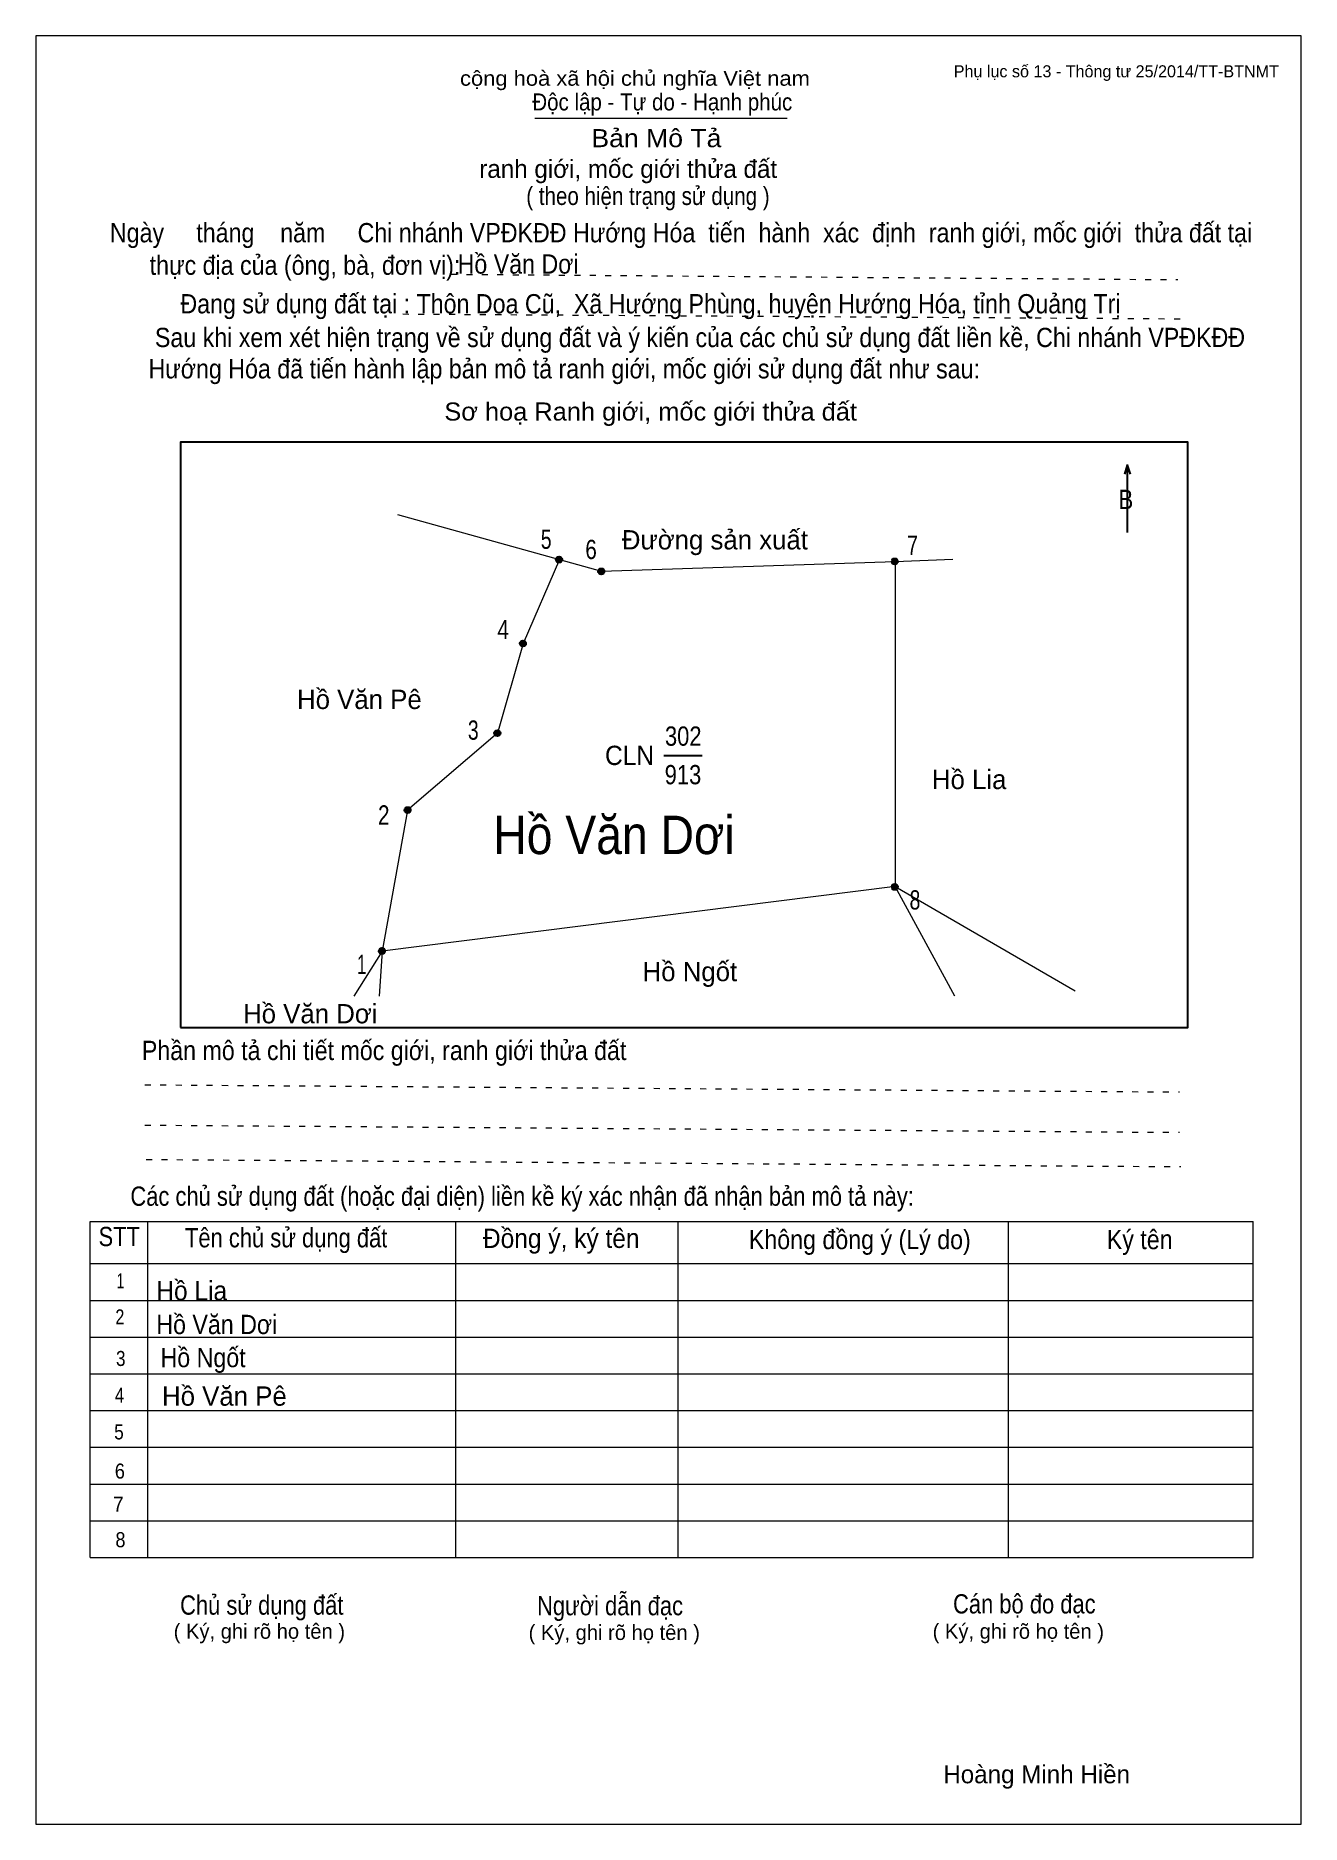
# Model space of a CAD drawing. Header units: centimetres. Extents: x 0 to 21, y 0 to 29.7.
import ezdxf
from ezdxf.enums import TextEntityAlignment as Align

# ---------------------------------------------------------------- set-up
doc = ezdxf.new("R2010")
doc.units = ezdxf.units.CM
doc.header["$LTSCALE"] = 0.13
doc.linetypes.add('DOTTED', pattern=[1.5, 0.3, -1.2])
for name, color, linetype, lineweight in [('1', 7, 'Continuous', 13), ('32', 7, 'Continuous', 25), ('33', 7, 'Continuous', 25), ('6', 7, 'Continuous', 13), ('62', 7, 'Continuous', 13)]:
    doc.layers.add(name, color=color, linetype=linetype, lineweight=lineweight)
for name, color, linetype in [('2', 7, 'Continuous'), ('34', 7, 'Continuous'), ('63', 7, 'Continuous')]:
    doc.layers.add(name, color=color, linetype=linetype)

msp = doc.modelspace()

# ---------------------------------------------------------------- hatches: boundary and pattern name
at = {"layer": '32'}
for points in [[(8.733, 21.0011, 1), (8.633, 21.0011, 1)], [(9.4351, 20.8053, 1), (9.3351, 20.8053, 1)], [(14.3053, 20.9713, 1), (14.2053, 20.9713, 1)], [(8.1351, 19.6074, 1), (8.0351, 19.6074, 1)], [(7.7096, 18.1181, 1), (7.6096, 18.1181, 1)], [(6.2202, 16.8415, 1), (6.1202, 16.8415, 1)], [(14.3053, 15.5649, 1), (14.2053, 15.5649, 1)], [(5.7947, 14.5011, 1), (5.6947, 14.5011, 1)]]:
    msp.add_hatch(color=256, dxfattribs=at).paths.add_polyline_path(points)

# ---------------------------------------------------------------- linework, layer by layer
at = {"layer": '1'}
msp.add_lwpolyline([(21, 0), (21, 29.7), (0, 29.7), (0, 0)], close=True, dxfattribs=at)
at = {"layer": '32'}
for centre in [(8.683, 21.0011), (9.3851, 20.8053), (14.2553, 20.9713), (8.0851, 19.6074), (7.6596, 18.1181), (6.1702, 16.8415), (14.2553, 15.5649), (5.7447, 14.5011)]:
    msp.add_circle(centre, 0.05, dxfattribs=at)
at = {"layer": '33'}
msp.add_line((10.42, 17.75), (11.06, 17.75), dxfattribs=at)
at = {"layer": '6'}
for p, q in [((6, 21.75), (8.69, 21)), ((8.69, 21), (9.39, 20.81)), ((5.75, 14.5), (5.7, 13.75))]:
    msp.add_line(p, q, dxfattribs=at)
for points in [[(14.26, 20.97), (14.26, 15.57), (5.75, 14.5), (5.28, 13.75)], [(8.69, 21), (8.09, 19.61), (7.66, 18.12), (6.17, 16.84), (5.75, 14.5)], [(9.39, 20.81), (14.26, 20.97), (15.22, 21.01)], [(15.25, 13.75), (14.26, 15.57), (17.25, 13.84)]]:
    msp.add_lwpolyline(points, dxfattribs=at)
at = {"layer": '62'}
for p, q in [((8.28, 28.33), (12.47, 28.33)), ((0.9, 10.01), (20.2, 10.01)), ((0.9, 4.43), (0.9, 10.01)), ((1.86, 4.43), (1.86, 10.01)), ((6.97, 4.43), (6.97, 9.99)), ((10.66, 4.43), (10.66, 9.99)), ((16.14, 4.43), (16.14, 10.01)), ((20.2, 4.43), (20.2, 10.01)), ((0.9, 9.31), (20.2, 9.31)), ((0.9, 8.7), (20.2, 8.7)), ((0.9, 8.09), (20.2, 8.09)), ((0.9, 7.48), (20.2, 7.48)), ((0.9, 6.87), (20.2, 6.87)), ((0.9, 6.26), (20.2, 6.26)), ((0.9, 5.65), (20.2, 5.65)), ((0.9, 5.04), (20.2, 5.04)), ((0.9, 4.43), (20.2, 4.43))]:
    msp.add_line(p, q, dxfattribs=at)
at = {"layer": '62', "linetype": 'DOTTED'}
for p, q in [((6.89, 25.74), (18.95, 25.65)), ((6.09, 25.08), (19.04, 25)), ((1.81, 12.28), (18.98, 12.16)), ((1.81, 11.61), (18.98, 11.49)), ((1.83, 11.04), (19, 10.92))]:
    msp.add_line(p, q, dxfattribs=at)
at = {"layer": '62', "lineweight": 25}
for p, q in [((18.11, 22.58), (18.11, 21.45)), ((18.11, 22.57), (18.07, 22.42)), ((18.11, 22.57), (18.16, 22.42))]:
    msp.add_line(p, q, dxfattribs=at)
msp.add_lwpolyline([(2.4, 13.23), (19.12, 13.23), (19.12, 22.95), (2.4, 22.95)], close=True, dxfattribs=at)

# ---------------------------------------------------------------- texts
at = {"layer": '2', "width": 0.9}
msp.add_text('Hồ Văn Dơi', height=0.6383, dxfattribs=at).set_placement((9.595, 16.11), align=Align.CENTER)
at = {"layer": '32'}
for s, width, p in [('5', 0.75, (8.47, 21.18)), ('7', 0.75, (14.55, 21.08)), ('6', 0.8, (9.215, 21.01)), ('4', 0.8, (7.755, 19.68)), ('3', 0.75, (7.26, 18.01)), ('2', 0.8, (5.775, 16.6)), ('8', 0.75, (14.59, 15.19)), ('1', 0.65, (5.41, 14.12))]:
    msp.add_text(s, height=0.32, dxfattribs=dict(at, width=width)).set_placement(p, align=Align.CENTER)
at = {"layer": '33'}
for s, p in [('Đường sản xuất', (11.27, 21.17)), ('Hồ Văn Pê', (5.37, 18.52)), ('Hồ Lia', (15.49, 17.19)), ('Hồ Ngốt', (10.855, 14)), ('Hồ Văn Dơi', (4.555, 13.3)), ('Hồ Văn Pê', (3.13, 6.95))]:
    msp.add_text(s, height=0.32, dxfattribs=at).set_placement(p, align=Align.CENTER)
at = {"layer": '33', "width": 0.85}
for s, p in [('302', (10.745, 17.91)), ('913', (10.74, 17.27))]:
    msp.add_text(s, height=0.32, dxfattribs=at).set_placement(p, align=Align.CENTER)
at = {"layer": '33', "width": 0.95}
msp.add_text('CLN', height=0.32, dxfattribs=at).set_placement((10.26, 17.59), align=Align.RIGHT)
at = {"layer": '34'}
for s, width, p in [('Hồ Văn Dơi', 0.9, (7, 25.75)), ('Hồ Lia', 0.95, (2, 8.7)), ('Hồ Văn Dơi', 0.9, (2, 8.14)), ('Hồ Ngốt', 0.9, (2.07, 7.59))]:
    msp.add_text(s, height=0.32, dxfattribs=dict(at, width=width)).set_placement(p)
at = {"layer": '62'}
for s, height, width, p in [('cộng hoà xã hội chủ nghĩa Việt nam', 0.2474, 1.1, (7.04, 28.87)), ('Độc lập - Tự do - Hạnh phúc', 0.2828, 0.9, (8.24, 28.46)), ('Bản Mô Tả', 0.3, 1.1, (9.22, 27.85)), ('( theo hiện trạng sử dụng )', 0.3, 0.85, (8.14, 26.89)), ('Ngày     tháng    năm     Chi nhánh VPĐKĐĐ Hướng Hóa  tiến  hành  xác  định  ranh giới, mốc giới  thửa đất tại ', 0.32, 0.9, (1.23, 26.27)), ('thực địa của (ông, bà, đơn vị): ', 0.32, 0.9, (1.89, 25.73)), ('Đang sử dụng đất tại : Thôn Doa Cũ,  Xã Hướng Phùng, huyện Hướng Hóa, tỉnh Quảng Trị', 0.32, 0.9, (2.4, 25.09)), (' Sau khi xem xét hiện trạng về sử dụng đất và ý kiến của các chủ sử dụng đất liền kề, Chi nhánh VPĐKĐĐ ', 0.32, 0.9, (1.87, 24.53)), ('Hướng Hóa đã tiến hành lập bản mô tả ranh giới, mốc giới sử dụng đất như sau:', 0.32, 0.9, (1.87, 24.01)), ('Sơ hoạ Ranh giới, mốc giới thửa đất', 0.3, 1.05, (6.78, 23.31)), ('B', 0.32, 0.85, (17.97, 21.84)), ('Phần mô tả chi tiết mốc giới, ranh giới thửa đất ', 0.32, 0.9, (1.76, 12.69)), ('Các chủ sử dụng đất (hoặc đại diện) liền kề ký xác nhận đã nhận bản mô tả này:', 0.32, 0.85, (1.57, 10.27))]:
    msp.add_text(s, height=height, dxfattribs=dict(at, width=width)).set_placement(p)
msp.add_text('ranh giới, mốc giới thửa đất', height=0.3, dxfattribs=at).set_placement((7.36, 27.34))
for s, height, width, p in [('STT', 0.32, 0.85, (1.385, 9.6)), ('Tên chủ sử dụng đất', 0.32, 0.85, (4.155, 9.58)), ('Đồng ý, ký tên', 0.32, 0.95, (8.72, 9.57)), ('Không đồng ý (Lý do)', 0.32, 0.9, (13.675, 9.55)), ('Ký tên', 0.32, 0.9, (18.32, 9.55)), ('1', 0.25, 0.7, (1.405, 8.9)), ('2', 0.25, 0.8, (1.395, 8.3)), ('3', 0.25, 0.85, (1.41, 7.61)), ('4', 0.25, 0.85, (1.39, 7)), ('5', 0.25, 0.85, (1.38, 6.39)), ('6', 0.25, 0.9, (1.395, 5.74)), ('7', 0.25, 0.95, (1.37, 5.19)), ('8', 0.25, 0.9, (1.405, 4.6)), ('Người dẫn đạc', 0.32, 0.85, (9.53, 3.47)), ('Chủ sử dụng đất', 0.32, 0.85, (3.75, 3.48)), ('Cán bộ đo đạc', 0.32, 0.85, (16.405, 3.5))]:
    msp.add_text(s, height=height, dxfattribs=dict(at, width=width)).set_placement(p, align=Align.CENTER)
for p in [(3.71, 3.08), (9.6, 3.06), (16.305, 3.08)]:
    msp.add_text('( Ký, ghi rõ họ tên )', height=0.25, dxfattribs=at).set_placement(p, align=Align.CENTER)
at = {"layer": '63'}
msp.add_text('Phụ lục số 13 - Thông tư 25/2014/TT-BTNMT', height=0.2, dxfattribs=at).set_placement((20.63, 29.01), align=Align.RIGHT)
msp.add_text('Hoàng Minh Hiền', height=0.3, dxfattribs=at).set_placement((16.61, 0.68), align=Align.CENTER)

doc.saveas('drawing.dxf')
